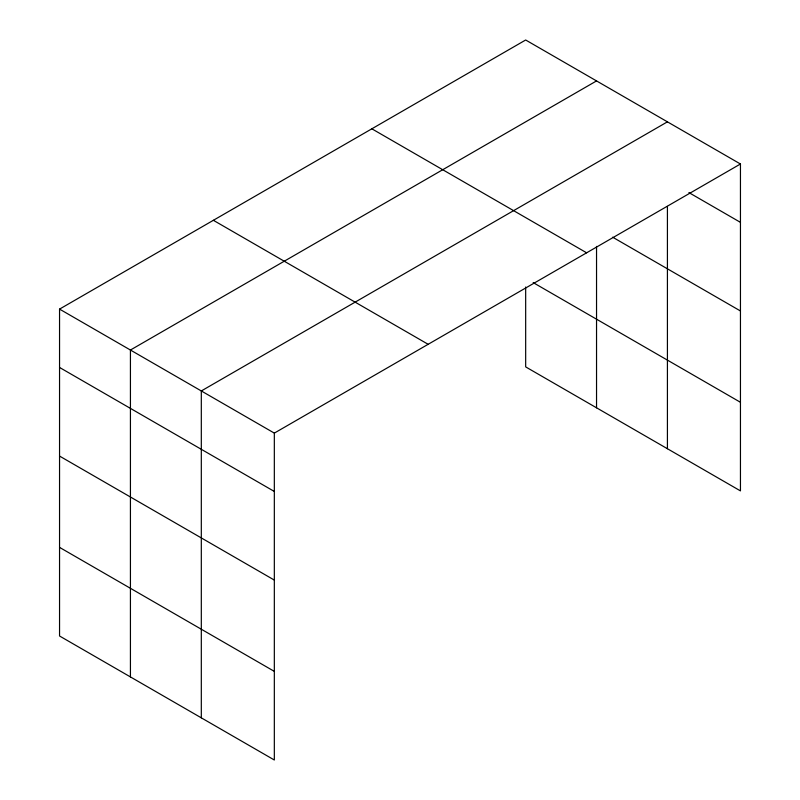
<?xml version="1.0" encoding="UTF-8"?>
<svg xmlns="http://www.w3.org/2000/svg" width="800" height="800" viewBox="0 0 800 800"><rect width="100%" height="100%" fill="white"/><g stroke="black" fill="none" stroke-linecap="round" stroke-linejoin="round"><path stroke-width="1.2" d="M667.42 206.4L667.42 448.73M525.67 287.01L525.67 366.89L740.45 490.89L740.45 164L525.67 40L59.55 309.11L59.55 636L274.33 760L274.33 433.11L59.55 309.11M596.54 80.92L130.43 350.03L130.43 676.92M667.42 121.84L201.31 390.95L201.31 717.84M274.33 433.11L740.45 164M688.9 192.59L740.45 222.35M612.65 237.19L740.45 310.97M371.85 128.81L586.63 252.81M533.18 282.61L740.45 402.28M213.37 220.3L428.15 344.3M59.55 367.46L274.33 491.46M59.55 456.08L274.33 580.08M59.55 547.38L274.33 671.38M596.54 246.4L596.54 407.81"/></g></svg>
